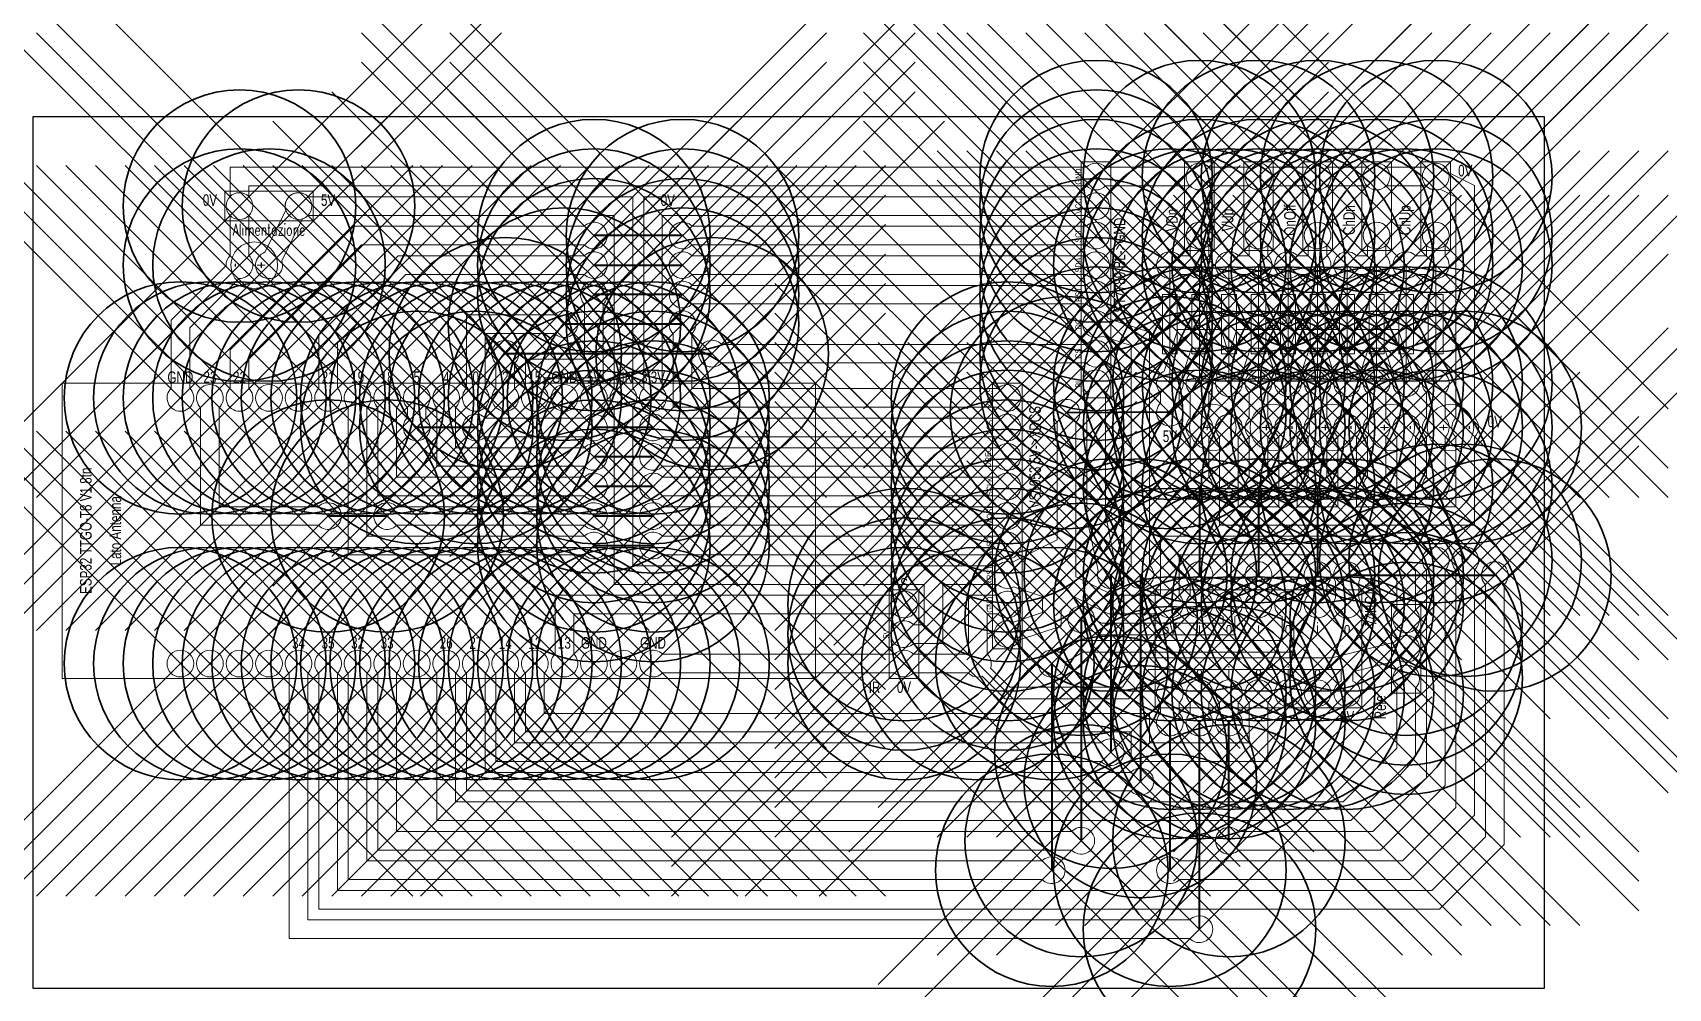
# Model space of a CAD drawing. Header units: millimetres. Extents: x 0 to 141, y 0 to 82.
import ezdxf

# ---------------------------------------------------------------- set-up
doc = ezdxf.new("R2010")
doc.units = ezdxf.units.MM
doc.header["$PDMODE"] = 35
doc.header["$PDSIZE"] = 20
for name, color, linetype, lineweight, true_color in [('anelli', 4, 'Continuous', 0, 0x00ffff), ('basetta', 178, 'Continuous', 25, 0x000000), ('componenti', 2, 'Continuous', 5, 0xffff00), ('fori', 1, 'Continuous', 35, 0xff0000), ('piste', 4, 'Continuous', 0, 0x00ffff), ('ponti', 5, 'Continuous', 40, 0x0000ff), ('testi', 178, 'Continuous', 25, 0x000000)]:
    doc.layers.add(name, color=color, linetype=linetype, lineweight=lineweight, true_color=true_color)
doc.styles.add('textstyle100', font='', dxfattribs={"width": 0.75})
doc.styles.add('textstyle101', font='', dxfattribs={"width": 0.75})
doc.styles.add('textstyle11', font='', dxfattribs={"width": 0.75})
doc.styles.add('textstyle12', font='', dxfattribs={"width": 0.75})
doc.styles.add('textstyle13', font='', dxfattribs={"width": 0.75})
doc.styles.add('textstyle14', font='', dxfattribs={"width": 0.75})
doc.styles.add('textstyle15', font='', dxfattribs={"width": 0.75})
doc.styles.add('textstyle16', font='', dxfattribs={"width": 0.75})
doc.styles.add('textstyle17', font='', dxfattribs={"width": 0.75})
doc.styles.add('textstyle18', font='', dxfattribs={"width": 0.75})
doc.styles.add('textstyle19', font='', dxfattribs={"width": 0.75})
doc.styles.add('textstyle20', font='', dxfattribs={"width": 0.75})
doc.styles.add('textstyle21', font='', dxfattribs={"width": 0.75})
doc.styles.add('textstyle22', font='', dxfattribs={"width": 0.75})
doc.styles.add('textstyle23', font='', dxfattribs={"width": 0.75})
doc.styles.add('textstyle24', font='', dxfattribs={"width": 0.75})
doc.styles.add('textstyle25', font='', dxfattribs={"width": 0.75})
doc.styles.add('textstyle26', font='', dxfattribs={"width": 0.75})
doc.styles.add('textstyle27', font='', dxfattribs={"width": 0.75})
doc.styles.add('textstyle28', font='', dxfattribs={"width": 0.75})
doc.styles.add('textstyle29', font='', dxfattribs={"width": 0.75})
doc.styles.add('textstyle30', font='', dxfattribs={"width": 0.75})
doc.styles.add('textstyle31', font='', dxfattribs={"width": 0.75})
doc.styles.add('textstyle32', font='', dxfattribs={"width": 0.75})
doc.styles.add('textstyle33', font='', dxfattribs={"width": 0.75})
doc.styles.add('textstyle34', font='', dxfattribs={"width": 0.75})
doc.styles.add('textstyle35', font='', dxfattribs={"width": 0.75})
doc.styles.add('textstyle36', font='', dxfattribs={"width": 0.75})
doc.styles.add('textstyle37', font='', dxfattribs={"width": 0.75})
doc.styles.add('textstyle38', font='', dxfattribs={"width": 0.75})
doc.styles.add('textstyle39', font='', dxfattribs={"width": 0.75})
doc.styles.add('textstyle40', font='', dxfattribs={"width": 0.75})
doc.styles.add('textstyle41', font='', dxfattribs={"width": 0.75})
doc.styles.add('textstyle42', font='', dxfattribs={"width": 0.75})
doc.styles.add('textstyle43', font='', dxfattribs={"width": 0.75})
doc.styles.add('textstyle44', font='', dxfattribs={"width": 0.75})
doc.styles.add('textstyle45', font='', dxfattribs={"width": 0.75})
doc.styles.add('textstyle46', font='', dxfattribs={"width": 0.75})
doc.styles.add('textstyle47', font='', dxfattribs={"width": 0.75})
doc.styles.add('textstyle48', font='', dxfattribs={"width": 0.75})
doc.styles.add('textstyle49', font='', dxfattribs={"width": 0.75})
doc.styles.add('textstyle50', font='', dxfattribs={"width": 0.75})
doc.styles.add('textstyle51', font='', dxfattribs={"width": 0.75})
doc.styles.add('textstyle52', font='', dxfattribs={"width": 0.75})
doc.styles.add('textstyle53', font='', dxfattribs={"width": 0.75})
doc.styles.add('textstyle54', font='', dxfattribs={"width": 0.75})
doc.styles.add('textstyle55', font='', dxfattribs={"width": 0.75})
doc.styles.add('textstyle56', font='', dxfattribs={"width": 0.75})
doc.styles.add('textstyle57', font='', dxfattribs={"width": 0.75})
doc.styles.add('textstyle58', font='', dxfattribs={"width": 0.75})
doc.styles.add('textstyle59', font='standard', dxfattribs={"width": 0.75})
doc.styles.add('textstyle60', font='', dxfattribs={"width": 0.75})
doc.styles.add('textstyle61', font='', dxfattribs={"width": 0.75})
doc.styles.add('textstyle62', font='', dxfattribs={"width": 0.75})
doc.styles.add('textstyle63', font='', dxfattribs={"width": 0.75})
doc.styles.add('textstyle64', font='', dxfattribs={"width": 0.75})
doc.styles.add('textstyle65', font='', dxfattribs={"width": 0.75})
doc.styles.add('textstyle66', font='', dxfattribs={"width": 0.75})
doc.styles.add('textstyle67', font='', dxfattribs={"width": 0.75})
doc.styles.add('textstyle68', font='', dxfattribs={"width": 0.75})
doc.styles.add('textstyle69', font='', dxfattribs={"width": 0.75})
doc.styles.add('textstyle70', font='', dxfattribs={"width": 0.75})
doc.styles.add('textstyle71', font='', dxfattribs={"width": 0.75})
doc.styles.add('textstyle72', font='', dxfattribs={"width": 0.75})
doc.styles.add('textstyle73', font='', dxfattribs={"width": 0.75})
doc.styles.add('textstyle74', font='', dxfattribs={"width": 0.75})
doc.styles.add('textstyle75', font='', dxfattribs={"width": 0.75})
doc.styles.add('textstyle76', font='', dxfattribs={"width": 0.75})
doc.styles.add('textstyle77', font='', dxfattribs={"width": 0.75})
doc.styles.add('textstyle78', font='', dxfattribs={"width": 0.75})
doc.styles.add('textstyle79', font='', dxfattribs={"width": 0.75})
doc.styles.add('textstyle80', font='', dxfattribs={"width": 0.75})
doc.styles.add('textstyle81', font='', dxfattribs={"width": 0.75})
doc.styles.add('textstyle82', font='', dxfattribs={"width": 0.75})
doc.styles.add('textstyle83', font='', dxfattribs={"width": 0.75})
doc.styles.add('textstyle84', font='', dxfattribs={"width": 0.75})
doc.styles.add('textstyle85', font='', dxfattribs={"width": 0.75})
doc.styles.add('textstyle86', font='', dxfattribs={"width": 0.75})
doc.styles.add('textstyle87', font='', dxfattribs={"width": 0.75})
doc.styles.add('textstyle88', font='', dxfattribs={"width": 0.75})
doc.styles.add('textstyle89', font='', dxfattribs={"width": 0.75})
doc.styles.add('textstyle90', font='', dxfattribs={"width": 0.75})
doc.styles.add('textstyle91', font='', dxfattribs={"width": 0.75})
doc.styles.add('textstyle92', font='', dxfattribs={"width": 0.75})
doc.styles.add('textstyle93', font='', dxfattribs={"width": 0.75})
doc.styles.add('textstyle94', font='', dxfattribs={"width": 0.75})
doc.styles.add('textstyle95', font='', dxfattribs={"width": 0.75})
doc.styles.add('textstyle96', font='', dxfattribs={"width": 0.75})
doc.styles.add('textstyle97', font='', dxfattribs={"width": 0.75})
doc.styles.add('textstyle98', font='', dxfattribs={"width": 0.75})
doc.styles.add('textstyle99', font='', dxfattribs={"width": 0.75})
doc.styles.get('textstyle100').set_extended_font_data('Titr')
doc.styles.get('textstyle101').set_extended_font_data('Titr')
doc.styles.get('textstyle11').set_extended_font_data('textstyle59')
doc.styles.get('textstyle12').set_extended_font_data('textstyle63')
doc.styles.get('textstyle13').set_extended_font_data('textstyle11')
doc.styles.get('textstyle14').set_extended_font_data('textstyle15')
doc.styles.get('textstyle15').set_extended_font_data('textstyle15')
doc.styles.get('textstyle16').set_extended_font_data('textstyle15')
doc.styles.get('textstyle17').set_extended_font_data('textstyle15')
doc.styles.get('textstyle18').set_extended_font_data('textstyle15')
doc.styles.get('textstyle19').set_extended_font_data('textstyle15')
doc.styles.get('textstyle20').set_extended_font_data('textstyle15')
doc.styles.get('textstyle21').set_extended_font_data('textstyle12')
doc.styles.get('textstyle22').set_extended_font_data('textstyle12')
doc.styles.get('textstyle23').set_extended_font_data('textstyle15')
doc.styles.get('textstyle24').set_extended_font_data('textstyle15')
doc.styles.get('textstyle25').set_extended_font_data('textstyle15')
doc.styles.get('textstyle26').set_extended_font_data('textstyle15')
doc.styles.get('textstyle27').set_extended_font_data('textstyle15')
doc.styles.get('textstyle28').set_extended_font_data('textstyle15')
doc.styles.get('textstyle29').set_extended_font_data('textstyle15')
doc.styles.get('textstyle30').set_extended_font_data('textstyle15')
doc.styles.get('textstyle31').set_extended_font_data('textstyle12')
doc.styles.get('textstyle32').set_extended_font_data('textstyle13')
doc.styles.get('textstyle33').set_extended_font_data('textstyle14')
doc.styles.get('textstyle34').set_extended_font_data('textstyle15')
doc.styles.get('textstyle35').set_extended_font_data('textstyle16')
doc.styles.get('textstyle36').set_extended_font_data('textstyle17')
doc.styles.get('textstyle37').set_extended_font_data('textstyle18')
doc.styles.get('textstyle38').set_extended_font_data('textstyle19')
doc.styles.get('textstyle39').set_extended_font_data('textstyle20')
doc.styles.get('textstyle40').set_extended_font_data('textstyle21')
doc.styles.get('textstyle41').set_extended_font_data('textstyle22')
doc.styles.get('textstyle42').set_extended_font_data('textstyle23')
doc.styles.get('textstyle43').set_extended_font_data('textstyle24')
doc.styles.get('textstyle44').set_extended_font_data('textstyle25')
doc.styles.get('textstyle45').set_extended_font_data('textstyle26')
doc.styles.get('textstyle46').set_extended_font_data('textstyle27')
doc.styles.get('textstyle47').set_extended_font_data('textstyle28')
doc.styles.get('textstyle48').set_extended_font_data('textstyle29')
doc.styles.get('textstyle49').set_extended_font_data('textstyle30')
doc.styles.get('textstyle50').set_extended_font_data('textstyle31')
doc.styles.get('textstyle51').set_extended_font_data('textstyle32')
doc.styles.get('textstyle52').set_extended_font_data('textstyle33')
doc.styles.get('textstyle53').set_extended_font_data('textstyle34')
doc.styles.get('textstyle54').set_extended_font_data('textstyle35')
doc.styles.get('textstyle55').set_extended_font_data('textstyle37')
doc.styles.get('textstyle56').set_extended_font_data('textstyle38')
doc.styles.get('textstyle57').set_extended_font_data('textstyle39')
doc.styles.get('textstyle58').set_extended_font_data('textstyle40')
doc.styles.get('textstyle60').set_extended_font_data('textstyle41')
doc.styles.get('textstyle61').set_extended_font_data('textstyle41')
doc.styles.get('textstyle62').set_extended_font_data('textstyle43')
doc.styles.get('textstyle63').set_extended_font_data('textstyle44')
doc.styles.get('textstyle64').set_extended_font_data('textstyle44')
doc.styles.get('textstyle65').set_extended_font_data('textstyle46')
doc.styles.get('textstyle66').set_extended_font_data('textstyle47')
doc.styles.get('textstyle67').set_extended_font_data('textstyle47')
doc.styles.get('textstyle68').set_extended_font_data('textstyle47')
doc.styles.get('textstyle69').set_extended_font_data('textstyle48')
doc.styles.get('textstyle70').set_extended_font_data('textstyle49')
doc.styles.get('textstyle71').set_extended_font_data('textstyle50')
doc.styles.get('textstyle72').set_extended_font_data('textstyle51')
doc.styles.get('textstyle73').set_extended_font_data('textstyle52')
doc.styles.get('textstyle74').set_extended_font_data('textstyle53')
doc.styles.get('textstyle75').set_extended_font_data('textstyle55')
doc.styles.get('textstyle76').set_extended_font_data('textstyle56')
doc.styles.get('textstyle77').set_extended_font_data('textstyle57')
doc.styles.get('textstyle78').set_extended_font_data('textstyle58')
doc.styles.get('textstyle79').set_extended_font_data('textstyle59')
doc.styles.get('textstyle80').set_extended_font_data('textstyle60')
doc.styles.get('textstyle81').set_extended_font_data('textstyle61')
doc.styles.get('textstyle82').set_extended_font_data('textstyle62')
doc.styles.get('textstyle83').set_extended_font_data('textstyle63')
doc.styles.get('textstyle84').set_extended_font_data('Titr')
doc.styles.get('textstyle85').set_extended_font_data('Titr')
doc.styles.get('textstyle86').set_extended_font_data('Titr')
doc.styles.get('textstyle87').set_extended_font_data('Titr')
doc.styles.get('textstyle88').set_extended_font_data('Titr')
doc.styles.get('textstyle89').set_extended_font_data('Titr')
doc.styles.get('textstyle90').set_extended_font_data('Titr')
doc.styles.get('textstyle91').set_extended_font_data('Titr')
doc.styles.get('textstyle92').set_extended_font_data('Titr')
doc.styles.get('textstyle93').set_extended_font_data('Titr')
doc.styles.get('textstyle94').set_extended_font_data('Titr')
doc.styles.get('textstyle95').set_extended_font_data('Titr')
doc.styles.get('textstyle96').set_extended_font_data('Titr')
doc.styles.get('textstyle97').set_extended_font_data('Titr')
doc.styles.get('textstyle98').set_extended_font_data('Titr')
doc.styles.get('textstyle99').set_extended_font_data('Titr')

# ---------------------------------------------------------------- blocks, each defined once
blk = doc.blocks.new('Res')
at = {"layer": 'componenti'}
for p, q in [((0, 0), (0, -10.16)), ((-0.64, -2.54), (-0.64, -7.62)), ((0, -2.54), (-0.64, -2.54)), ((0, -2.54), (0.64, -2.54)), ((0.64, -2.54), (0.64, -7.62)), ((-0.64, -7.62), (0, -7.62)), ((0.64, -7.62), (0, -7.62))]:
    blk.add_line(p, q, dxfattribs=at)
at = {"layer": 'fori'}
blk.add_point((0, 0), dxfattribs=at)
blk = doc.blocks.new('Cond')
at = {"layer": 'componenti'}
blk.add_circle((0, 0), 2, dxfattribs=at)
at = {"layer": 'componenti', "char_height": 1, "width": 100, "attachment_point": 8, "rotation": 90}
for s, insert, style in [('+', (-0.12, 0), 'textstyle11'), ('-', (2, 0), 'textstyle12')]:
    blk.add_mtext(s, dxfattribs=dict(at, insert=insert, style=style))
blk = doc.blocks.new('HeadScrew5')
at = {"layer": 'componenti'}
for p, q in [((-1.27, 1.27), (1.27, 1.27)), ((-1.27, -6.35), (-1.27, 1.27)), ((-0.81, -0.81), (0.81, 0.81)), ((1.27, 1.27), (1.27, -6.35)), ((-0.81, -5.89), (0.81, -4.27)), ((1.27, -6.35), (-1.27, -6.35))]:
    blk.add_line(p, q, dxfattribs=at)
for centre in [(0, 0), (0, -5.08)]:
    blk.add_circle(centre, 1.15, dxfattribs=at)
at = {"layer": 'fori'}
for p in [(0, 0), (0, -5.08)]:
    blk.add_point(p, dxfattribs=at)

msp = doc.modelspace()

# ---------------------------------------------------------------- linework, layer by layer
at = {"layer": 'anelli', "flags": 128}
msp.add_lwpolyline([(39.84, 53.78), (39.84, 51.63, 2.470169), (41.44, 51.63), (41.44, 53.78, 2.470169), (39.84, 53.78)], format="xyb", dxfattribs=at)
at = {"layer": 'anelli'}
msp.add_lwpolyline([(99.53, 24.57), (99.53, 23.69, 2.470169), (101.13, 23.69), (101.13, 24.57, 2.470169), (99.53, 24.57)], format="xyb", dxfattribs=at)
for centre in [(20.32, 50.8), (22.86, 50.8), (45.72, 50.8), (48.26, 50.8), (12.7, 27.94), (15.24, 27.94), (17.78, 27.94), (20.32, 27.94), (33.02, 27.94), (48.26, 27.94), (50.8, 27.94), (107.95, 25.4), (110.49, 25.4)]:
    msp.add_circle(centre, 1.15, dxfattribs=at)
for centre, start, end in [((97.79, 52.07), 115.6443, 225.9208), ((97.79, 52.07), 314.0792, 27.4858), ((102.87, 52.07), 152.5142, 27.4858), ((107.95, 52.07), 152.5142, 27.4858), ((110.49, 52.07), 314.0792, 225.9208), ((113.03, 52.07), 152.5142, 27.4858), ((118.11, 52.07), 152.5142, 64.3557), ((97.79, 49.53), 134.0792, 45.9208), ((110.49, 48.26), 134.0792, 225.9208), ((110.49, 48.26), 314.0792, 45.9208), ((110.49, 43.18), 134.0792, 45.9208)]:
    msp.add_arc(centre, 1.15, start, end, dxfattribs=at)
at = {"layer": 'basetta'}
msp.add_line((0, 0), (0, 0), dxfattribs=at)
at = {"layer": 'basetta', "flags": 128}
msp.add_lwpolyline([(0, 0), (130, 0), (130, 75), (0, 75), (0, 0)], dxfattribs=at)
at = {"layer": 'componenti'}
for p, q in [((90.17, 71.12), (92.71, 71.12)), ((90.17, 50.8), (90.17, 71.12)), ((92.71, 71.12), (92.71, 50.8)), ((2.54, 52.07), (67.31, 52.07)), ((2.54, 26.67), (2.54, 52.07)), ((67.31, 52.07), (67.31, 26.67)), ((82.55, 52.07), (85.09, 52.07)), ((82.55, 29.21), (82.55, 52.07)), ((85.09, 52.07), (85.09, 29.21)), ((92.71, 50.8), (90.17, 50.8)), ((73.66, 34.29), (76.2, 34.29)), ((73.66, 26.67), (73.66, 34.29)), ((76.2, 34.29), (76.2, 26.67)), ((96.52, 34.29), (114.3, 34.29)), ((96.52, 24.13), (96.52, 34.29)), ((114.3, 34.29), (114.3, 24.13)), ((116.84, 33.02), (119.38, 33.02)), ((116.84, 25.4), (116.84, 33.02)), ((119.38, 33.02), (119.38, 25.4)), ((85.09, 29.21), (82.55, 29.21)), ((67.31, 26.67), (2.54, 26.67)), ((76.2, 26.67), (73.66, 26.67)), ((119.38, 25.4), (116.84, 25.4)), ((114.3, 24.13), (96.52, 24.13))]:
    msp.add_line(p, q, dxfattribs=at)
for centre in [(101.48, 48.26), (106.68, 48.26), (111.76, 48.26), (116.84, 48.26), (121.92, 48.26)]:
    msp.add_circle(centre, 2, dxfattribs=at)
at = {"layer": 'fori'}
for p in [(91.44, 69.85), (100.33, 69.85), (105.41, 69.85), (110.49, 69.85), (115.57, 69.85), (17.78, 67.31), (22.86, 67.31), (91.44, 67.31), (48.26, 64.77), (55.88, 64.77), (91.44, 64.77), (100.33, 64.77), (105.41, 64.77), (110.49, 64.77), (115.57, 64.77), (120.65, 64.77), (17.78, 62.23), (20.32, 62.23), (48.26, 62.23), (55.88, 62.23), (91.44, 62.23), (100.33, 62.23), (102.87, 62.23), (105.41, 62.23), (107.95, 62.23), (110.49, 62.23), (113.03, 62.23), (115.57, 62.23), (118.11, 62.23), (120.65, 62.23), (48.26, 59.69), (55.88, 59.69), (91.44, 59.69), (45.72, 57.15), (55.88, 57.15), (91.44, 57.15), (40.64, 54.61), (58.42, 54.61), (91.44, 54.61), (91.44, 52.07), (97.79, 52.07), (100.33, 52.07), (102.87, 52.07), (105.41, 52.07), (107.95, 52.07), (110.49, 52.07), (113.03, 52.07), (115.57, 52.07), (118.11, 52.07), (120.65, 52.07), (12.7, 50.8), (15.24, 50.8), (17.78, 50.8), (20.32, 50.8), (22.86, 50.8), (25.4, 50.8), (27.94, 50.8), (30.48, 50.8), (33.02, 50.8), (35.56, 50.8), (38.1, 50.8), (40.64, 50.8), (43.18, 50.8), (45.72, 50.8), (48.26, 50.8), (50.8, 50.8), (53.34, 50.8), (83.82, 50.8), (88.9, 49.53), (97.79, 49.53), (33.02, 48.26), (38.1, 48.26), (48.26, 48.26), (53.34, 48.26), (83.82, 48.26), (100.33, 48.26), (102.87, 48.26), (105.41, 48.26), (107.95, 48.26), (110.49, 48.26), (113.03, 48.26), (115.57, 48.26), (118.11, 48.26), (120.65, 48.26), (123.19, 48.26), (48.26, 45.72), (53.34, 45.72), (83.82, 45.72), (48.26, 43.18), (53.34, 43.18), (83.82, 43.18), (100.33, 43.18), (105.41, 43.18), (110.49, 43.18), (115.57, 43.18), (120.65, 43.18), (25.4, 40.64), (30.48, 40.64), (48.26, 40.64), (53.34, 40.64), (83.82, 40.64), (48.26, 38.1), (53.34, 38.1), (83.82, 38.1), (120.65, 36.83), (123.19, 36.83), (83.82, 35.56), (92.71, 35.56), (95.25, 35.56), (100.33, 35.56), (105.41, 35.56), (110.49, 35.56), (113.03, 35.56), (125.73, 35.56), (74.93, 33.02), (83.82, 33.02), (97.79, 33.02), (100.33, 33.02), (102.87, 33.02), (105.41, 33.02), (107.95, 33.02), (110.49, 33.02), (113.03, 33.02), (90.17, 31.75), (118.11, 31.75), (74.93, 30.48), (83.82, 30.48), (118.11, 29.21), (12.7, 27.94), (15.24, 27.94), (17.78, 27.94), (20.32, 27.94), (22.86, 27.94), (25.4, 27.94), (27.94, 27.94), (30.48, 27.94), (33.02, 27.94), (35.56, 27.94), (38.1, 27.94), (40.64, 27.94), (43.18, 27.94), (45.72, 27.94), (48.26, 27.94), (50.8, 27.94), (53.34, 27.94), (74.93, 27.94), (81.28, 27.94), (87.63, 27.94), (97.79, 25.4), (100.33, 25.4), (102.87, 25.4), (105.41, 25.4), (107.95, 25.4), (110.49, 25.4), (113.03, 25.4), (118.11, 26.67), (97.79, 22.86), (100.33, 22.86), (102.87, 22.86), (92.71, 20.32), (95.25, 17.78), (90.17, 12.7), (102.87, 12.7), (87.63, 10.16), (97.79, 10.16), (100.33, 5.08)]:
    msp.add_point(p, dxfattribs=at)
at = {"layer": 'piste'}
for p, q in [((98.48, 56.68), (97.29, 53.11)), ((102.18, 56.68), (98.48, 56.68)), ((102.87, 54.6), (102.18, 56.68)), ((103.56, 56.68), (102.87, 54.6)), ((107.26, 56.68), (103.56, 56.68)), ((107.95, 54.6), (107.26, 56.68)), ((108.64, 56.68), (107.95, 54.6)), ((112.34, 56.68), (108.64, 56.68)), ((113.03, 54.6), (112.34, 56.68)), ((113.72, 56.68), (113.03, 54.6)), ((117.42, 56.68), (113.72, 56.68)), ((118.61, 53.11), (117.42, 56.68)), ((99.64, 55.08), (98.81, 52.6)), ((101.02, 55.08), (99.64, 55.08)), ((101.85, 52.6), (101.02, 55.08)), ((104.72, 55.08), (103.89, 52.6)), ((106.1, 55.08), (104.72, 55.08)), ((106.93, 52.6), (106.1, 55.08)), ((109.8, 55.08), (108.97, 52.6)), ((111.18, 55.08), (109.8, 55.08)), ((112.01, 52.6), (111.18, 55.08)), ((114.88, 55.08), (114.05, 52.6)), ((116.26, 55.08), (114.88, 55.08)), ((117.09, 52.6), (116.26, 55.08)), ((96.99, 51.24), (96.99, 50.36)), ((98.59, 51.24), (98.59, 50.36)), ((109.69, 51.24), (109.69, 49.09)), ((111.29, 51.24), (111.29, 49.09)), ((109.69, 47.43), (109.69, 44.01)), ((111.29, 47.43), (111.29, 44.01)), ((82.08, 33.02), (82.08, 32.51)), ((42.35, 24.6), (42.38, 24.6))]:
    msp.add_line(p, q, dxfattribs=at)
at = {"layer": 'piste', "flags": 128}
for points in [[(16.98, 66.48, -0.423659), (16.98, 68.14), (16.98, 70.65), (90.61, 70.65, -0.423659), (92.27, 70.65), (99.5, 70.65, -0.423659), (101.16, 70.65), (104.58, 70.65, -0.423659), (106.24, 70.65), (109.66, 70.65, -0.423659), (111.32, 70.65), (114.74, 70.65, -0.423659), (116.4, 70.65), (119.82, 70.65, -0.568117), (121.75, 70.2), (123.99, 69.07), (123.99, 49.09, -0.423659), (123.99, 47.43), (123.99, 39.84), (118.11, 39.84), (113.03, 39.84), (107.95, 39.84), (102.07, 39.84), (102.07, 47.43, -2.470169), (103.67, 47.43), (103.67, 41.44), (107.15, 41.44), (107.15, 47.43, -2.470169), (108.75, 47.43), (108.75, 41.44), (112.23, 41.44), (112.23, 47.43, -2.470169), (113.83, 47.43), (113.83, 41.44), (117.31, 41.44), (117.31, 47.43, -2.470169), (118.91, 47.43), (118.91, 41.44), (122.39, 41.44), (122.39, 47.43, -0.423659), (122.39, 49.09), (122.39, 68.09), (121.03, 68.76, -0.292783), (119.82, 69.05), (116.4, 69.05, -0.423659), (114.74, 69.05), (111.32, 69.05, -0.423659), (109.66, 69.05), (106.24, 69.05, -0.423659), (104.58, 69.05), (101.16, 69.05, -0.423659), (99.5, 69.05), (92.27, 69.05, -0.423659), (90.61, 69.05), (18.58, 69.05), (18.58, 68.14, -0.423659), (18.58, 66.48), (18.58, 63.06, -0.679865), (17.76, 61.08), (13.5, 56.82), (13.5, 51.63, -2.470169), (11.9, 51.63), (11.9, 57.48), (16.63, 62.21, -0.207279), (16.98, 63.06), (16.98, 66.48)], [(92.52, 32.22), (89.57, 33.69), (88.43, 32.55), (88.43, 31.17), (84.86, 29.98, -2.470169), (84.35, 31.5), (86.83, 32.33), (86.83, 33.71), (84.35, 34.54, -0.331719), (82.99, 34.76), (78.27, 34.76), (78.27, 29.68), (75.76, 29.68, -2.470169), (75.76, 31.28), (76.67, 31.28), (76.67, 34.76), (50, 34.76), (50, 49.97, -0.423659), (50, 51.63), (50, 66.51), (23.69, 66.51, -0.124586), (23.21, 66.21), (21.41, 62.61, -2.470169), (19.97, 63.33), (21.77, 66.93, -0.804571), (23.69, 68.11), (51.6, 68.11), (51.6, 51.63, -0.423659), (51.6, 49.97), (51.6, 36.36), (82.99, 36.36, -0.292783), (84.2, 36.65), (88.1, 38.59), (88.1, 48.7, -2.470169), (89.7, 48.7), (89.7, 35.42), (92.9, 33.82), (96.99, 33.82), (96.99, 38.9), (115.9, 38.9), (118.91, 35.89), (118.91, 32.58, -2.470169), (117.31, 32.58), (117.31, 35.23), (115.24, 37.3), (98.59, 37.3), (98.59, 33.85, -1.016201), (96.96, 32.22), (92.52, 32.22)], [(52.54, 68.11), (90.61, 68.11, -2.470169), (90.61, 66.51), (54.14, 66.51), (54.14, 51.63, -2.470169), (52.54, 51.63), (52.54, 68.11)], [(28.27, 63.97), (18.58, 54.28), (18.58, 51.63, -2.470169), (16.98, 51.63), (16.98, 54.94), (27.61, 65.57), (47.43, 65.57, -2.470169), (47.43, 63.97), (28.27, 63.97)], [(56.71, 65.57, 2.470169), (56.71, 63.97), (90.61, 63.97, 2.470169), (90.61, 65.57), (56.71, 65.57)], [(24.6, 56.21), (24.6, 51.63, 2.470169), (26.2, 51.63), (26.2, 55.55), (32.08, 61.43), (47.43, 61.43, 2.470169), (47.43, 63.03), (31.42, 63.03), (24.6, 56.21)], [(56.71, 61.43, -2.470169), (56.71, 63.03), (90.61, 63.03, -2.470169), (90.61, 61.43), (56.71, 61.43)], [(47.46, 54.14), (47.46, 58.86, -2.470169), (49.06, 58.86), (49.06, 52.54), (43.98, 52.54), (43.98, 51.63, -2.470169), (42.38, 51.63), (42.38, 54.14), (47.46, 54.14)], [(56.71, 60.49, 2.470169), (56.71, 58.89), (90.61, 58.89, 2.470169), (90.61, 60.49), (56.71, 60.49)], [(37.3, 57.95), (37.3, 51.63, 2.470169), (38.9, 51.63), (38.9, 56.35), (44.89, 56.35, 2.470169), (44.89, 57.95), (37.3, 57.95)], [(55.08, 56.32, -2.470169), (56.68, 56.32), (56.68, 51.6), (82.99, 51.6, -2.470169), (82.99, 50), (55.08, 50), (55.08, 56.32)], [(59.25, 55.41, 2.470169), (59.25, 53.81), (90.61, 53.81, 2.470169), (90.61, 55.41), (59.25, 55.41)], [(16.04, 41.44), (16.04, 49.97, 2.470169), (14.44, 49.97), (14.44, 39.84), (24.57, 39.84, 2.470169), (24.57, 41.44), (16.04, 41.44)], [(27.14, 49.97, -2.470169), (28.74, 49.97), (28.74, 38.9), (47.43, 38.9, -2.470169), (47.43, 37.3), (27.14, 37.3), (27.14, 49.97)], [(31.28, 49.97, 2.470169), (29.68, 49.97), (29.68, 42.38), (47.43, 42.38, 2.470169), (47.43, 43.98), (31.28, 43.98), (31.28, 49.97)], [(33.82, 49.97, 2.470169), (32.22, 49.97), (32.22, 49.09, 2.470169), (33.82, 49.09), (33.82, 49.97)], [(47.43, 46.52, -2.470169), (47.43, 44.92), (34.76, 44.92), (34.76, 49.97, -2.470169), (36.36, 49.97), (36.36, 46.52), (47.43, 46.52)], [(38.93, 49.06, 2.470169), (38.93, 47.46), (47.43, 47.46, 2.470169), (47.43, 49.06), (38.93, 49.06)], [(54.17, 49.06, 2.470169), (54.17, 47.46), (82.99, 47.46, 2.470169), (82.99, 49.06), (54.17, 49.06)], [(54.17, 46.52, 2.470169), (54.17, 44.92), (82.99, 44.92, 2.470169), (82.99, 46.52), (54.17, 46.52)], [(54.17, 43.98, 2.470169), (54.17, 42.38), (82.99, 42.38, 2.470169), (82.99, 43.98), (54.17, 43.98)], [(47.43, 41.44, -2.470169), (47.43, 39.84), (31.31, 39.84, -2.470169), (31.31, 41.44), (47.43, 41.44)], [(54.17, 41.44, 2.470169), (54.17, 39.84), (82.99, 39.84, 2.470169), (82.99, 41.44), (54.17, 41.44)], [(54.17, 38.9, 2.470169), (54.17, 37.3), (82.99, 37.3, 2.470169), (82.99, 38.9), (54.17, 38.9)], [(46.52, 32.22), (46.52, 28.77, -2.470169), (44.92, 28.77), (44.92, 33.82), (74.1, 33.82, -2.470169), (74.1, 32.22), (46.52, 32.22)], [(75.76, 28.74, 0.423659), (74.1, 28.74), (54.17, 28.74, 2.470169), (54.17, 27.14), (74.1, 27.14, 0.423659), (75.76, 27.14), (80.45, 27.14, 0.29218), (81.66, 26.85), (83.61, 24.9), (94.25, 24.9), (95.94, 27.44), (112.53, 27.44), (112.53, 26.44, 4.371232), (113.53, 26.44), (113.53, 27.24), (117.5, 28.23, 2.470169), (117.11, 29.79), (111.73, 28.44), (95.41, 28.44), (93.71, 25.9), (84.03, 25.9), (82.37, 27.56, 0.29218), (82.08, 28.77), (82.08, 32.22), (82.99, 32.22, 2.470169), (82.99, 33.82), (80.48, 33.82), (80.48, 28.74), (75.76, 28.74)]]:
    msp.add_lwpolyline(points, format="xyb", dxfattribs=at)
at = {"layer": 'piste'}
for points in [[(99.53, 63.03), (98.62, 63.03, 2.470169), (98.62, 61.43), (99.5, 61.43, 1.016201), (101.13, 63.06), (101.13, 63.94, 2.470169), (99.53, 63.94), (99.53, 63.03)], [(103.7, 61.43, -2.470169), (103.7, 63.03), (104.61, 63.03), (104.61, 63.94, -2.470169), (106.21, 63.94), (106.21, 63.06, -1.016201), (104.58, 61.43), (103.7, 61.43)], [(109.69, 63.03), (108.78, 63.03, 2.470169), (108.78, 61.43), (109.66, 61.43, 1.016201), (111.29, 63.06), (111.29, 63.94, 2.470169), (109.69, 63.94), (109.69, 63.03)], [(114.77, 63.03), (113.86, 63.03, 2.470169), (113.86, 61.43), (114.74, 61.43, 1.016201), (116.37, 63.06), (116.37, 63.94, 2.470169), (114.77, 63.94), (114.77, 63.03)], [(119.85, 63.94, -2.470169), (121.45, 63.94), (121.45, 63.06, -1.016201), (119.82, 61.43), (118.94, 61.43, -2.470169), (118.94, 63.03), (119.85, 63.03), (119.85, 63.94)], [(94.45, 36.39, 2.470169), (96.05, 36.39), (96.05, 56.46), (92.48, 57.65, 2.470169), (91.97, 56.13), (94.45, 55.3), (94.45, 36.39)], [(90.64, 40.45), (91.62, 35.94, 2.470169), (93.06, 36.66), (92.24, 40.83), (92.24, 51.24, 2.470169), (90.64, 51.24), (90.64, 40.45)], [(99.53, 44.01, 2.470169), (101.13, 44.01), (101.13, 47.43, 0.423659), (101.13, 49.09), (101.13, 51.24, 2.470169), (99.53, 51.24), (99.53, 49.09, 0.423659), (99.53, 47.43), (99.53, 44.01)], [(106.21, 49.09, -0.423659), (106.21, 47.43), (106.21, 44.01, -2.470169), (104.61, 44.01), (104.61, 47.43, -0.423659), (104.61, 49.09), (104.61, 51.24, -2.470169), (106.21, 51.24), (106.21, 49.09)], [(114.77, 49.09, 0.423659), (114.77, 47.43), (114.77, 44.01, 2.470169), (116.37, 44.01), (116.37, 47.43, 0.423659), (116.37, 49.09), (116.37, 51.24, 2.470169), (114.77, 51.24), (114.77, 49.09)], [(121.45, 51.24, 2.470169), (119.85, 51.24), (119.85, 49.09, 0.423659), (119.85, 47.43), (119.85, 44.01, 2.470169), (121.45, 44.01), (121.45, 47.43, 0.423659), (121.45, 49.09), (121.45, 51.24)], [(118.44, 9.36), (123.99, 14.91), (123.99, 36, 2.470169), (122.39, 36), (122.39, 15.57), (117.78, 10.96), (98.62, 10.96, 2.470169), (98.62, 9.36), (118.44, 9.36)], [(115.24, 13.5), (119.85, 18.11), (119.85, 36, -2.470169), (121.45, 36), (121.45, 17.45), (115.9, 11.9), (103.7, 11.9, -2.470169), (103.7, 13.5), (115.24, 13.5)], [(120.32, 8.42), (124.93, 13.03), (124.93, 34.73, -2.470169), (126.53, 34.73), (126.53, 12.37), (120.98, 6.82), (24.6, 6.82), (24.6, 27.11, -2.470169), (26.2, 27.11), (26.2, 8.42), (120.32, 8.42)], [(99.53, 33.85, 2.470169), (101.13, 33.85), (101.13, 34.73, 2.470169), (99.53, 34.73), (99.53, 33.85)], [(104.61, 33.85, 2.470169), (106.21, 33.85), (106.21, 34.73, 2.470169), (104.61, 34.73), (104.61, 33.85)], [(109.69, 33.85, 2.470169), (111.29, 33.85), (111.29, 34.73, 2.470169), (109.69, 34.73), (109.69, 33.85)], [(112.03, 34.99, -1.717891), (114.03, 34.99), (114.03, 33.59, -1.717891), (112.03, 33.59), (112.03, 34.99)], [(88.27, 28.9, 4.371232), (88.78, 28.03), (90.31, 28.93), (108.45, 28.93), (108.45, 31.98, 4.371232), (107.45, 31.98), (107.45, 29.93), (90.03, 29.93), (88.27, 28.9)], [(91.93, 31.43), (91.32, 31.73, 4.371232), (90.87, 30.84), (91.7, 30.43), (103.37, 30.43), (103.37, 31.98, 4.371232), (102.37, 31.98), (102.37, 31.43), (91.93, 31.43)], [(22.06, 27.11, -2.470169), (23.66, 27.11), (23.66, 5.88), (99.5, 5.88, -2.470169), (99.5, 4.28), (22.06, 4.28), (22.06, 27.11)], [(27.14, 9.36), (86.8, 9.36, 2.470169), (86.8, 10.96), (28.74, 10.96), (28.74, 27.11, 2.470169), (27.14, 27.11), (27.14, 9.36)], [(31.28, 13.5), (89.34, 13.5, -2.470169), (89.34, 11.9), (29.68, 11.9), (29.68, 27.11, -2.470169), (31.28, 27.11), (31.28, 13.5)], [(36.36, 16.04), (36.36, 27.11, 2.470169), (34.76, 27.11), (34.76, 14.44), (113.36, 14.44), (118.91, 19.99), (118.91, 25.84, 2.470169), (117.31, 25.84), (117.31, 20.65), (112.7, 16.04), (36.36, 16.04)], [(37.3, 16.98), (37.3, 27.11, -2.470169), (38.9, 27.11), (38.9, 18.58), (94.42, 18.58, -2.470169), (94.42, 16.98), (37.3, 16.98)], [(91.88, 19.52, 2.470169), (91.88, 21.12), (41.44, 21.12), (41.44, 27.11, 2.470169), (39.84, 27.11), (39.84, 19.52), (91.88, 19.52)], [(96.05, 23.66), (96.05, 21.12), (104.61, 21.12), (104.61, 24.57, -2.470169), (106.21, 24.57), (106.21, 19.52), (94.45, 19.52), (94.45, 22.06), (42.38, 22.06), (42.38, 27.11, -2.470169), (43.98, 27.11), (43.98, 23.66), (96.05, 23.66)], [(96.99, 23.69, 2.470169), (98.59, 23.69), (98.59, 24.57, 2.470169), (96.99, 24.57), (96.99, 23.69)], [(102.07, 24.57, -2.470169), (103.67, 24.57), (103.67, 23.69, -2.470169), (102.07, 23.69), (102.07, 24.57)]]:
    msp.add_lwpolyline(points, format="xyb", dxfattribs=at)
at = {"layer": 'ponti'}
for p, q in [((55.88, 64.77), (48.26, 64.77)), ((48.26, 62.23), (55.88, 62.23)), ((55.88, 59.69), (48.26, 59.69)), ((55.88, 57.15), (45.72, 57.15)), ((58.42, 54.61), (40.64, 54.61)), ((97.79, 49.59), (88.9, 49.53)), ((38.1, 48.26), (33.02, 48.26)), ((53.34, 48.26), (48.26, 48.26)), ((53.34, 45.72), (48.26, 45.72)), ((53.34, 43.18), (48.26, 43.18)), ((100.33, 43.18), (100.33, 35.56)), ((105.41, 43.18), (105.41, 35.56)), ((110.49, 43.18), (110.49, 35.56)), ((120.65, 36.83), (115.57, 43.18)), ((123.19, 36.83), (120.65, 43.18)), ((30.48, 40.64), (25.4, 40.64)), ((53.34, 40.64), (48.26, 40.64)), ((48.26, 38.1), (53.34, 38.1)), ((92.71, 35.56), (92.71, 20.32)), ((95.25, 35.56), (95.25, 17.78)), ((113.03, 35.56), (125.73, 35.56)), ((90.17, 31.75), (90.17, 12.7)), ((87.63, 27.94), (87.63, 10.16)), ((97.79, 22.86), (97.79, 10.16)), ((100.33, 5.08), (100.33, 22.86)), ((102.87, 12.7), (102.87, 22.86))]:
    msp.add_line(p, q, dxfattribs=at)

# ---------------------------------------------------------------- block references
at = {"layer": 'componenti'}
for name, p in [('Res', (97.79, 62.23)), ('Res', (100.33, 62.23)), ('Res', (102.87, 62.23)), ('Res', (105.41, 62.23)), ('Res', (107.95, 62.23)), ('Res', (110.49, 62.23)), ('Res', (113.03, 62.23)), ('Res', (115.57, 62.23)), ('Res', (118.11, 62.23)), ('Res', (120.65, 62.23)), ('HeadScrew5', (100.33, 69.85)), ('HeadScrew5', (105.41, 69.85)), ('HeadScrew5', (110.49, 69.85)), ('HeadScrew5', (115.57, 69.85)), ('HeadScrew5', (120.65, 69.85))]:
    msp.add_blockref(name, p, dxfattribs=at)
at = {"layer": 'componenti', "rotation": 90}
msp.add_blockref('HeadScrew5', (17.78, 67.31), dxfattribs=at)
at = {"layer": 'ponti', "rotation": 180}
msp.add_blockref('Cond', (19.05, 62.23), dxfattribs=at)

# ---------------------------------------------------------------- texts
at = {"layer": 'componenti', "char_height": 1, "width": 100, "attachment_point": 8, "rotation": 90}
for s, insert, style in [('+', (101.48, 48.26), 'textstyle75'), ('+', (106.56, 48.26), 'textstyle76'), ('-', (108.68, 48.26), 'textstyle80'), ('+', (111.64, 48.26), 'textstyle77'), ('-', (113.76, 48.26), 'textstyle81'), ('+', (116.72, 48.26), 'textstyle78'), ('-', (118.84, 48.26), 'textstyle82'), ('+', (121.8, 48.26), 'textstyle79'), ('-', (123.92, 48.26), 'textstyle83')]:
    msp.add_mtext(s, dxfattribs=dict(at, insert=insert, style=style))
at = {"layer": 'testi', "width": 100, "attachment_point": 8, "rotation": 90}
for s, insert, char_height, style in [('GND', (90.17, 69.85), 0.5, 'textstyle100'), ('VCC', (90.17, 67.31), 0.5, 'textstyle98'), ('ST7789\\~BL->GND', (93.98, 62.23), 1, 'textstyle66'), ('VDn', (98.47, 66.1), 1, 'textstyle74'), ('VUp', (103.55, 66.1), 1, 'textstyle73'), ('OnOff', (108.63, 66.1), 1, 'textstyle72'), ('ChDn', (113.71, 66.1), 1, 'textstyle71'), ('ChUp', (118.79, 66.1), 1, 'textstyle70'), ('SCL', (90.17, 64.77), 0.5, 'textstyle95'), ('SDA', (90.17, 62.23), 0.5, 'textstyle91'), ('RST', (90.17, 59.69), 0.5, 'textstyle87'), ('DC', (90.17, 57.15), 0.5, 'textstyle96'), ('CS', (90.17, 54.61), 0.5, 'textstyle92'), ('BL', (90.17, 52.07), 0.5, 'textstyle88'), ('XDCS', (82.55, 50.8), 0.5, 'textstyle101'), ('VS1053\\~5V->XDCS', (86.71, 45.71), 1, 'textstyle65'), ('XCS', (82.55, 48.26), 0.5, 'textstyle99'), ('DREQ', (82.55, 45.72), 0.5, 'textstyle97'), ('ESP32 TTGO-T8 V1.8tn', (5.08, 39.37), 1, 'textstyle67'), ('SCLK', (82.55, 43.18), 0.5, 'textstyle93'), ('Lato Antenna', (7.62, 39.37), 1, 'textstyle68'), ('MOSI', (82.55, 40.64), 0.5, 'textstyle89'), ('MISO', (82.55, 38.1), 0.5, 'textstyle84'), ('XRST', (82.55, 35.56), 0.5, 'textstyle94'), ('74HC14', (115.57, 33.02), 1, 'textstyle39'), ('GND', (82.55, 33.02), 0.5, 'textstyle90'), ('5V', (73.66, 30.48), 0.5, 'textstyle86'), ('5V', (82.55, 30.48), 0.5, 'textstyle85'), ('Rele', (116.39, 24.18), 1, 'textstyle69')]:
    msp.add_mtext(s, dxfattribs=dict(at, insert=insert, char_height=char_height, style=style))
at = {"layer": 'testi', "char_height": 1, "width": 100, "attachment_point": 8}
for s, insert, style in [('0V', (123.19, 69.85), 'textstyle64'), ('0V', (15.24, 67.31), 'textstyle58'), ('5V', (25.4, 67.31), 'textstyle54'), ('0V', (54.61, 67.31), 'textstyle62'), ('Alimentazione', (20.32, 64.77), 'textstyle59'), ('5V', (107.95, 57.15), 'textstyle57'), ('GND', (12.7, 52.07), 'textstyle15'), ('23', (15.24, 52.07), 'textstyle16'), ('22', (17.78, 52.07), 'textstyle17'), ('21', (25.4, 52.07), 'textstyle18'), ('19', (27.94, 52.07), 'textstyle14'), ('18', (30.48, 52.07), 'textstyle25'), ('5', (33.02, 52.07), 'textstyle27'), ('4', (35.56, 52.07), 'textstyle26'), ('0', (38.1, 52.07), 'textstyle28'), ('2', (40.64, 52.07), 'textstyle29'), ('15', (43.18, 52.07), 'textstyle30'), ('GND', (45.72, 52.07), 'textstyle19'), ('5V', (48.26, 52.07), 'textstyle20'), ('VIN', (50.8, 52.07), 'textstyle23'), ('3.3V', (53.34, 52.07), 'textstyle24'), ('0V', (125.73, 48.26), 'textstyle63'), ('5V', (97.79, 46.99), 'textstyle53'), ('S', (74.93, 34.29), 'textstyle61'), ('5V', (97.79, 30.48), 'textstyle52'), ('i', (100.33, 30.48), 'textstyle43'), ('o', (102.87, 30.48), 'textstyle49'), ('i', (105.41, 30.48), 'textstyle44'), ('o', (107.95, 30.48), 'textstyle50'), ('i', (110.49, 30.48), 'textstyle45'), ('o', (113.03, 30.48), 'textstyle51'), ('34', (22.86, 29.21), 'textstyle13'), ('35', (25.4, 29.21), 'textstyle33'), ('32', (27.94, 29.21), 'textstyle34'), ('33', (30.48, 29.21), 'textstyle35'), ('26', (35.56, 29.21), 'textstyle36'), ('27', (38.1, 29.21), 'textstyle37'), ('14', (40.64, 29.21), 'textstyle38'), ('12', (43.18, 29.21), 'textstyle31'), ('13', (45.72, 29.21), 'textstyle32'), ('GND', (48.26, 29.21), 'textstyle22'), ('GND', (53.34, 29.21), 'textstyle21'), ('i', (97.79, 26.67), 'textstyle40'), ('o', (100.33, 26.67), 'textstyle46'), ('i', (102.87, 26.67), 'textstyle41'), ('o', (105.41, 26.67), 'textstyle47'), ('i', (107.95, 26.67), 'textstyle42'), ('o', (110.49, 26.67), 'textstyle48'), ('IR', (72.39, 25.4), 'textstyle56'), ('0V', (74.93, 25.4), 'textstyle60'), ('0V', (113.03, 22.86), 'textstyle55')]:
    msp.add_mtext(s, dxfattribs=dict(at, insert=insert, style=style))

doc.saveas('drawing.dxf')
